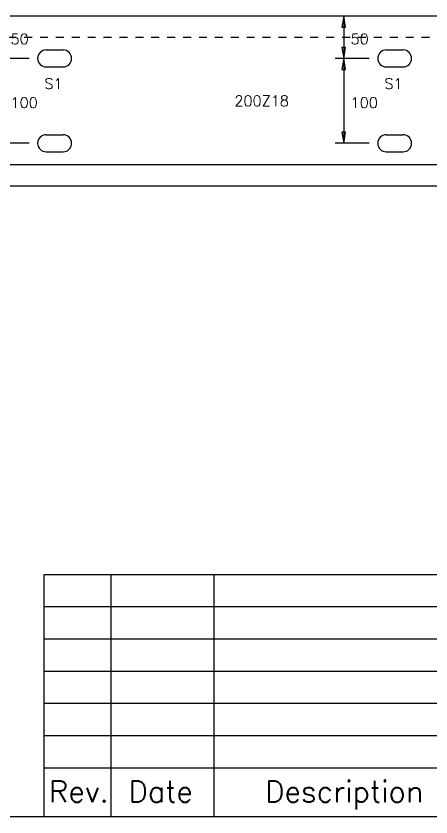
# Model space of a CAD drawing. Extents: x 0 to 420, y 0 to 297.
# Drawn here: x 185.2 to 247.4, y 0 to 119.9 of the extents above; entities that cross this region are included whole.
import ezdxf

# ---------------------------------------------------------------- set-up
doc = ezdxf.new("R2010")
doc.units = 0
doc.linetypes.add('CONTIN', pattern=[0])
doc.linetypes.add('DASHED', pattern=[2.38, 1.19, -1.19])
doc.layers.get('0').update_dxf_attribs({"linetype": 'CONTIN'})
for name, color, linetype in [('1', 7, 'CONTIN'), ('11', 7, 'CONTIN'), ('14', 7, 'CONTIN'), ('2', 7, 'CONTIN'), ('22', 7, 'CONTIN'), ('3', 1, 'CONTIN'), ('6', 4, 'CONTIN'), ('7', 3, 'DASHED')]:
    doc.layers.add(name, color=color, linetype=linetype)
doc.styles.add('SIMPLEX', font='SIMPLEX')

# ---------------------------------------------------------------- blocks, each defined once
blk = doc.blocks.new('CZEBORDR')
at = {"layer": '22'}
blk.add_line((420, 0), (0, 0), dxfattribs=at)
blk = doc.blocks.new('LOGO')
at = {"linetype": 'CONTINUOUS'}
for p, q in [((-230.55, 36.3), (0, 36.3)), ((-230.55, 0), (-230.55, 36.3)), ((0, 0), (-230.55, 0))]:
    blk.add_line(p, q, dxfattribs=at)
at = {"layer": '14'}
for p, q in [((-230.55, 0), (-230.55, 36.3)), ((-230.55, 0), (-230.55, 36.3)), ((-230.55, 36.3), (-138.23, 36.3)), ((-220.52, 0), (-220.52, 36.3)), ((-205.08, 0), (-205.08, 36.3)), ((-230.55, 31.48), (-138.23, 31.48)), ((-230.55, 26.66), (-138.23, 26.66)), ((-230.55, 21.83), (-138.23, 21.83)), ((-230.55, 17.01), (-138.23, 17.01)), ((-230.55, 12.19), (-138.23, 12.19)), ((-230.55, 7.37), (-138.23, 7.37))]:
    blk.add_line(p, q, dxfattribs=at)
at = {"layer": '22'}
blk.add_line((0, 0), (-420, 0), dxfattribs=at)
at = {"layer": '14', "style": 'SIMPLEX'}
for s, height, p in [('Rev.', 3.215, (-229.82, 2.2)), ('Date', 3.215, (-217.93, 2.2)), ('Description', 3.2148, (-197.47, 2.2))]:
    blk.add_text(s, height=height, dxfattribs=at).set_placement(p)
blk = doc.blocks.new('WBSLOT')
at = {"layer": '6'}
for p, q in [((-1.27, 1.27), (1.27, 1.27)), ((-1.27, -1.27), (1.27, -1.27))]:
    blk.add_line(p, q, dxfattribs=at)
for centre, start, end in [((-1.27, 0), 90, 270), ((1.27, 0), 270, 90)]:
    blk.add_arc(centre, 1.27, start, end, dxfattribs=at)
blk = doc.blocks.new('ARROW')
at = {"layer": '2'}
for p, q in [((0, 0), (-1.651, 0.275)), ((-1.651, 0.275), (-1.651, -0.275)), ((-1.651, -0.275), (0, 0))]:
    blk.add_line(p, q, dxfattribs=at)
blk = doc.blocks.new('CZEPIECE')
at = {"layer": '1'}
for p, q in [((394.6, 55.88), (50.8, 55.88)), ((50.8, 33.655), (394.6, 33.655)), ((50.8, 30.48), (394.6, 30.48))]:
    blk.add_line(p, q, dxfattribs=at)
at = {"layer": '2'}
for p, q in [((189.751, 55.88), (182.131, 55.88)), ((240.658, 55.88), (233.038, 55.88)), ((234.308, 55.88), (234.308, 49.53)), ((187.211, 49.53), (182.131, 49.53)), ((187.211, 49.53), (182.131, 49.53)), ((238.118, 49.53), (233.038, 49.53)), ((238.118, 49.53), (233.038, 49.53)), ((234.308, 49.53), (234.308, 36.83)), ((187.211, 36.83), (182.131, 36.83)), ((238.118, 36.83), (233.038, 36.83))]:
    blk.add_line(p, q, dxfattribs=at)
at = {"layer": '7'}
blk.add_line((50.8, 52.705), (394.6, 52.705), dxfattribs=at)
at = {"layer": '2'}
for p, rotation in [((234.308, 55.88), 90), ((234.308, 49.53), -90), ((234.308, 49.53), 90), ((234.308, 36.83), -90)]:
    blk.add_blockref('ARROW', p, dxfattribs=dict(at, rotation=rotation))
at = {"layer": '6'}
for p in [(191.021, 49.53), (241.928, 49.53), (191.021, 36.83), (241.928, 36.83)]:
    blk.add_blockref('WBSLOT', p, dxfattribs=at)
at = {"layer": '11', "style": 'SIMPLEX'}
for s, p in [('50', (184.428, 51.647)), ('50', (235.335, 51.647)), ('100', (184.428, 42.122)), ('100', (235.335, 42.122))]:
    blk.add_text(s, height=1.587, dxfattribs=at).set_placement(p)
at = {"layer": '3', "style": 'SIMPLEX'}
for s, p in [('S1', (189.497, 44.958)), ('S1', (240.404, 44.958)), ('200Z18', (217.938, 42.386))]:
    blk.add_text(s, height=1.587, dxfattribs=at).set_placement(p)

msp = doc.modelspace()

# ---------------------------------------------------------------- block references
msp.add_blockref('CZEPIECE', (0, 64))
at = {"layer": '1'}
msp.add_blockref('CZEBORDR', (0, 0), dxfattribs=at)
at = {"layer": '2'}
msp.add_blockref('LOGO', (420, 0), dxfattribs=at)

doc.saveas('drawing.dxf')
